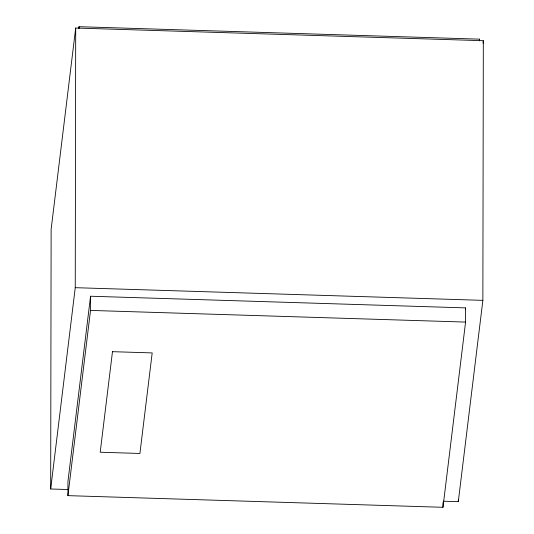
<?xml version="1.0" encoding="UTF-8"?>
<svg xmlns="http://www.w3.org/2000/svg" width="534" height="534" viewBox="0 0 534 534"><rect width="100%" height="100%" fill="white"/><g stroke="black" fill="none" stroke-linecap="round" stroke-linejoin="round"><path stroke-width="0.8" d="M68.185 489.531L50.677 488.99L51.13 229.34L75.701 28.028L483.323 40.704L482.869 300.355L458.299 501.66L443.293 501.199M67.925 495.639L67.945 481.448L90.553 296.23L465.601 307.891L465.575 322.082L442.966 507.3L67.925 495.639L90.526 310.421L90.553 296.23M50.677 488.99L75.247 287.679L75.701 28.028M79.039 28.295L79.045 26.7L479.565 39.156L479.559 40.751M442.966 507.3L442.973 502.567M458.299 501.66L458.305 499.998M78.838 28.355L79.045 26.7M479.358 40.811L479.565 39.156M483.023 43.181L483.323 40.704M465.394 309.546L465.601 307.891M75.247 287.679L482.869 300.355M90.526 310.421L465.575 322.082M112.474 351.679L100.198 452.231L139.915 453.466L152.19 352.914L112.474 351.679"/></g></svg>
